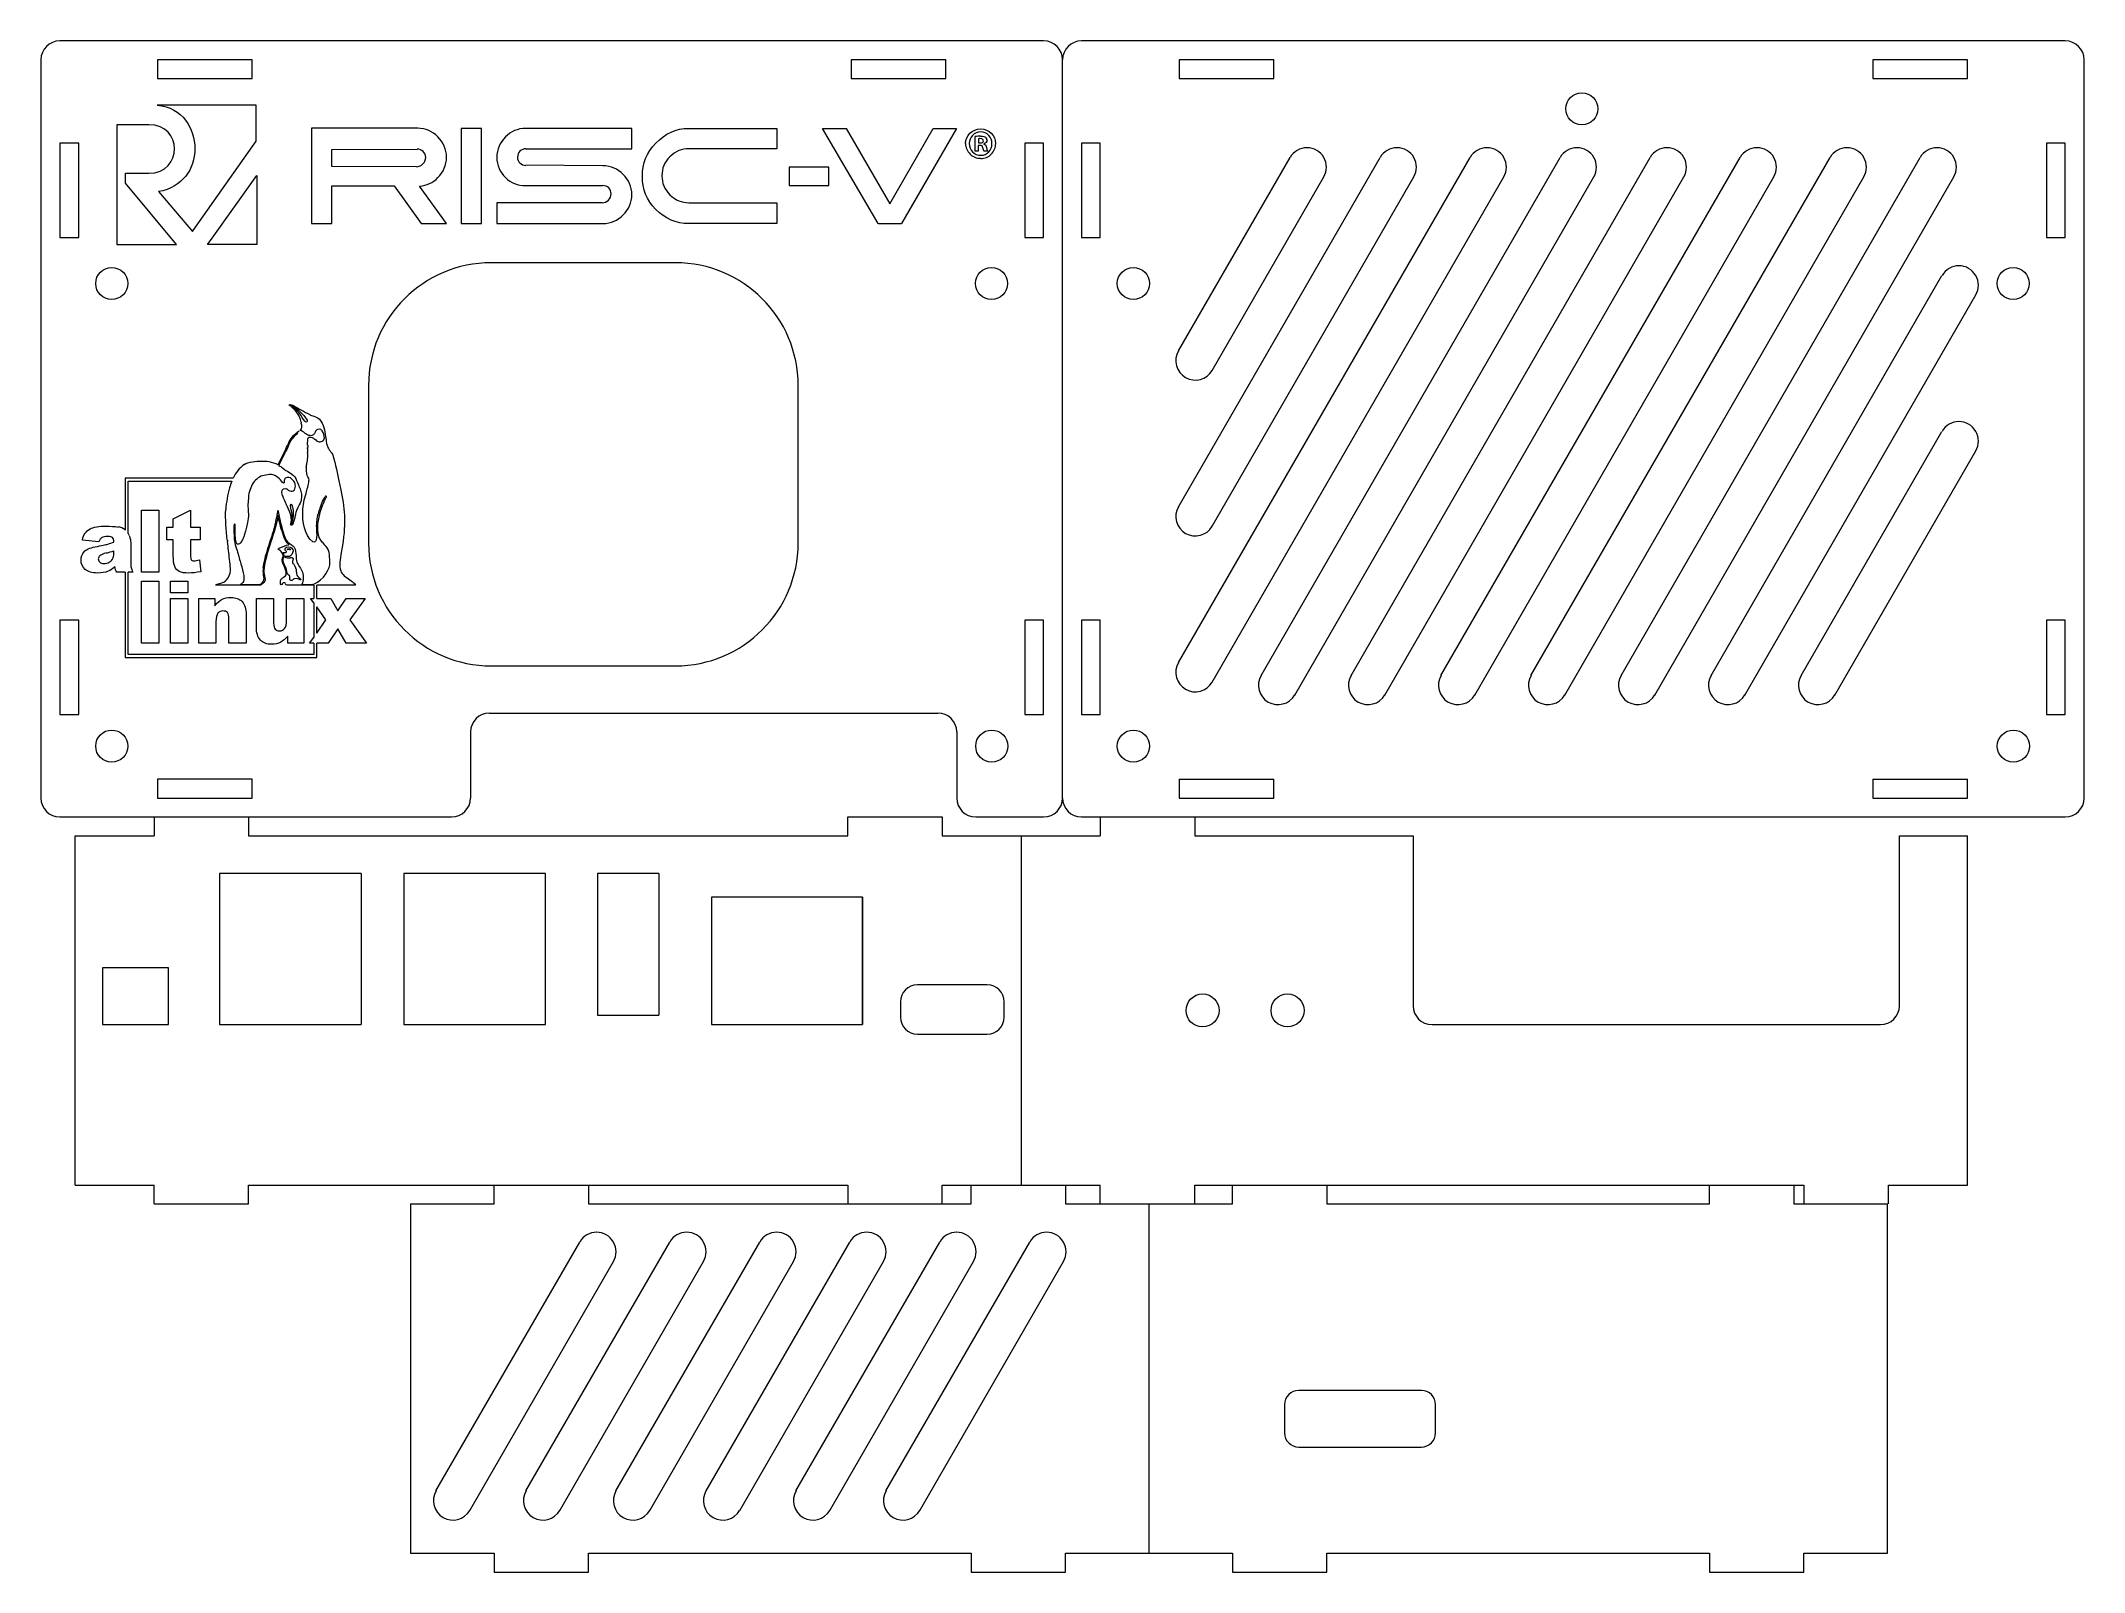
# Model space of a CAD drawing. Header units: millimetres. Extents: x 2 to 218, y 3 to 165.
import ezdxf

# ---------------------------------------------------------------- set-up
doc = ezdxf.new("R2010")
doc.units = ezdxf.units.MM
doc.layers.get('0').update_dxf_attribs({"lineweight": 25, "true_color": 0xffffff})

msp = doc.modelspace()

# ---------------------------------------------------------------- linework, layer by layer
at = {"lineweight": 5}
for p, q in [((107.84, 164.92), (3.64, 164.92)), ((216.04, 164.92), (111.84, 164.92)), ((1.64, 162.92), (1.64, 84.72)), ((14, 162.92), (14, 160.92)), ((24, 162.92), (14, 162.92)), ((24, 160.92), (24, 162.92)), ((87.47, 162.92), (87.47, 160.92)), ((97.47, 162.92), (87.47, 162.92)), ((97.47, 160.92), (97.47, 162.92)), ((109.84, 84.72), (109.84, 162.92)), ((122.2, 162.92), (122.2, 160.92)), ((132.2, 162.92), (122.2, 162.92)), ((132.2, 160.92), (132.2, 162.92)), ((195.67, 162.92), (195.67, 160.92)), ((205.67, 162.92), (195.67, 162.92)), ((205.67, 160.92), (205.67, 162.92)), ((218.04, 84.72), (218.04, 162.92)), ((14, 160.92), (24, 160.92)), ((87.47, 160.92), (97.47, 160.92)), ((122.2, 160.92), (132.2, 160.92)), ((195.67, 160.92), (205.67, 160.92)), ((5.64, 154.08), (3.64, 154.08)), ((3.64, 154.08), (3.64, 144.08)), ((5.64, 144.08), (5.64, 154.08)), ((107.84, 154.08), (105.84, 154.08)), ((105.84, 154.08), (105.84, 144.08)), ((107.84, 144.08), (107.84, 154.08)), ((113.84, 154.08), (111.84, 154.08)), ((111.84, 154.08), (111.84, 144.08)), ((113.84, 144.08), (113.84, 154.08)), ((216.04, 154.08), (214.04, 154.08)), ((214.04, 154.08), (214.04, 144.08)), ((216.04, 144.08), (216.04, 154.08)), ((122.11, 99.06), (153.01, 152.57)), ((122.11, 115.57), (143.48, 152.57)), ((122.11, 132.08), (133.94, 152.57)), ((130.86, 97.7), (162.54, 152.57)), ((140.39, 97.7), (172.07, 152.57)), ((149.92, 97.7), (181.6, 152.57)), ((159.45, 97.7), (191.14, 152.57)), ((168.99, 97.7), (200.67, 152.57)), ((125.69, 96.99), (156.58, 150.51)), ((125.69, 113.5), (147.05, 150.51)), ((125.69, 130.01), (137.52, 150.51)), ((134.43, 95.63), (166.11, 150.51)), ((143.97, 95.63), (175.65, 150.51)), ((153.5, 95.63), (185.18, 150.51)), ((163.03, 95.63), (194.71, 150.51)), ((172.56, 95.63), (204.24, 150.51)), ((3.64, 144.08), (5.64, 144.08)), ((105.84, 144.08), (107.84, 144.08)), ((111.84, 144.08), (113.84, 144.08)), ((214.04, 144.08), (216.04, 144.08)), ((68.84, 141.42), (49.34, 141.42)), ((178.52, 97.7), (202.98, 140.07)), ((182.09, 95.63), (206.56, 138.01)), ((36.34, 128.42), (36.34, 111.72)), ((81.84, 111.72), (81.84, 128.42)), ((188.05, 97.7), (202.98, 123.56)), ((191.63, 95.63), (206.56, 121.5)), ((5.64, 103.56), (3.64, 103.56)), ((3.64, 103.56), (3.64, 93.56)), ((5.64, 93.56), (5.64, 103.56)), ((105.84, 103.56), (105.84, 93.56)), ((107.84, 103.56), (105.84, 103.56)), ((105.84, 103.56), (105.84, 93.56)), ((107.84, 93.56), (107.84, 103.56)), ((113.84, 103.56), (111.84, 103.56)), ((111.84, 103.56), (111.84, 93.56)), ((113.84, 93.56), (113.84, 103.56)), ((216.04, 103.56), (214.04, 103.56)), ((214.04, 103.56), (214.04, 93.56)), ((216.04, 93.56), (216.04, 103.56)), ((49.34, 98.72), (68.84, 98.72)), ((3.64, 93.56), (5.64, 93.56)), ((49.14, 93.72), (96.64, 93.72)), ((105.84, 93.56), (107.84, 93.56)), ((111.84, 93.56), (113.84, 93.56)), ((214.04, 93.56), (216.04, 93.56)), ((47.14, 91.72), (47.14, 84.72)), ((98.64, 91.72), (98.64, 84.72)), ((24, 86.72), (14, 86.72)), ((14, 86.72), (14, 84.72)), ((24, 84.72), (24, 86.72)), ((122.2, 86.72), (122.2, 84.72)), ((122.2, 86.72), (132.2, 86.72)), ((132.2, 84.72), (132.2, 86.72)), ((195.67, 86.72), (195.67, 84.72)), ((195.67, 86.72), (205.67, 86.72)), ((205.67, 84.72), (205.67, 86.72)), ((14, 84.72), (24, 84.72)), ((122.2, 84.72), (132.2, 84.72)), ((195.67, 84.72), (205.67, 84.72)), ((3.64, 82.72), (45.14, 82.72)), ((13.64, 82.72), (13.64, 80.72)), ((23.64, 82.72), (23.64, 80.72)), ((87.1, 80.72), (87.1, 82.72)), ((87.1, 82.72), (97.1, 82.72)), ((97.1, 82.72), (97.1, 80.72)), ((100.64, 82.72), (107.84, 82.72)), ((111.84, 82.72), (216.04, 82.72)), ((113.84, 82.72), (113.84, 80.72)), ((123.84, 82.72), (123.84, 80.72)), ((5.27, 80.72), (13.64, 80.72)), ((5.27, 43.72), (5.27, 80.72)), ((23.64, 80.72), (87.1, 80.72)), ((97.1, 80.72), (105.47, 80.72)), ((105.47, 80.72), (105.47, 43.72)), ((105.47, 80.72), (113.84, 80.72)), ((123.84, 80.72), (146.97, 80.72)), ((146.97, 80.72), (146.97, 62.72)), ((198.47, 62.72), (198.47, 80.72)), ((198.47, 80.72), (205.67, 80.72)), ((205.67, 43.72), (205.67, 80.72)), ((35.57, 76.72), (20.57, 76.72)), ((20.57, 76.72), (20.57, 60.72)), ((35.57, 76.72), (35.57, 60.72)), ((55.07, 76.72), (40.07, 76.72)), ((40.07, 76.72), (40.07, 60.72)), ((55.07, 60.72), (55.07, 76.72)), ((55.07, 60.72), (55.07, 76.72)), ((67.07, 76.72), (60.57, 76.72)), ((60.57, 76.72), (60.57, 61.72)), ((67.07, 76.72), (67.07, 61.72)), ((88.67, 74.22), (72.67, 74.22)), ((72.67, 74.22), (72.67, 60.72)), ((88.67, 60.72), (88.67, 74.22)), ((88.67, 74.22), (88.67, 60.72)), ((15.17, 66.72), (8.17, 66.72)), ((8.17, 66.72), (8.17, 60.72)), ((15.17, 60.72), (15.17, 66.72)), ((101.87, 64.92), (94.47, 64.92)), ((92.67, 63.12), (92.67, 61.52)), ((103.67, 61.52), (103.67, 63.12)), ((8.17, 60.72), (15.17, 60.72)), ((20.57, 60.72), (35.57, 60.72)), ((40.07, 60.72), (55.07, 60.72)), ((60.57, 61.72), (67.07, 61.72)), ((72.67, 60.72), (88.67, 60.72)), ((148.97, 60.72), (196.47, 60.72)), ((94.47, 59.72), (101.87, 59.72)), ((5.27, 43.72), (13.64, 43.72)), ((13.64, 41.72), (13.64, 43.72)), ((23.64, 43.72), (87.1, 43.72)), ((23.64, 41.72), (23.64, 43.72)), ((49.64, 41.72), (49.64, 43.72)), ((59.64, 43.72), (59.64, 41.72)), ((87.1, 43.72), (87.1, 41.72)), ((97.1, 43.72), (105.47, 43.72)), ((97.1, 41.72), (97.1, 43.72)), ((100.16, 41.72), (100.16, 43.72)), ((105.47, 43.72), (113.84, 43.72)), ((110.16, 43.72), (110.16, 41.72)), ((113.84, 41.72), (113.84, 43.72)), ((123.84, 43.72), (187.3, 43.72)), ((123.84, 41.72), (123.84, 43.72)), ((127.84, 41.72), (127.84, 43.72)), ((127.84, 43.72), (137.84, 43.72)), ((137.84, 43.72), (137.84, 41.72)), ((178.36, 41.72), (178.36, 43.72)), ((187.3, 43.72), (187.3, 41.72)), ((187.3, 43.72), (188.36, 43.72)), ((188.36, 43.72), (188.36, 41.72)), ((197.3, 43.72), (205.67, 43.72)), ((197.3, 41.72), (197.3, 43.72)), ((13.64, 41.72), (23.64, 41.72)), ((40.8, 41.72), (49.64, 41.72)), ((40.8, 41.72), (40.8, 4.72)), ((59.64, 41.72), (100.16, 41.72)), ((110.16, 41.72), (119, 41.72)), ((113.84, 41.72), (123.84, 41.72)), ((119, 41.72), (127.84, 41.72)), ((119, 4.72), (119, 41.72)), ((137.84, 41.72), (178.36, 41.72)), ((187.3, 41.72), (188.36, 41.72)), ((188.36, 41.72), (197.2, 41.72)), ((197.2, 4.72), (197.2, 41.72)), ((43.48, 11.32), (58.71, 37.69)), ((53.01, 11.32), (68.24, 37.69)), ((62.54, 11.32), (77.77, 37.69)), ((72.08, 11.32), (87.3, 37.69)), ((81.61, 11.32), (96.84, 37.69)), ((91.14, 11.32), (106.37, 37.69)), ((47.06, 9.25), (62.28, 35.63)), ((56.59, 9.25), (71.81, 35.63)), ((66.12, 9.25), (81.35, 35.63)), ((75.65, 9.25), (90.88, 35.63)), ((85.18, 9.25), (100.41, 35.63)), ((94.72, 9.25), (109.94, 35.63)), ((147.85, 21.97), (134.85, 21.97)), ((133.35, 20.47), (133.35, 17.47)), ((149.35, 17.47), (149.35, 20.47)), ((134.85, 15.97), (147.85, 15.97)), ((40.8, 4.72), (49.64, 4.72)), ((49.64, 4.72), (49.64, 2.72)), ((59.64, 2.72), (59.64, 4.72)), ((59.64, 4.72), (100.16, 4.72)), ((100.16, 4.72), (100.16, 2.72)), ((110.16, 2.72), (110.16, 4.72)), ((110.16, 4.72), (119, 4.72)), ((119, 4.72), (127.84, 4.72)), ((127.84, 4.72), (127.84, 2.72)), ((137.84, 2.72), (137.84, 4.72)), ((137.84, 4.72), (178.36, 4.72)), ((178.36, 4.72), (178.36, 2.72)), ((188.36, 2.72), (188.36, 4.72)), ((188.36, 4.72), (197.2, 4.72)), ((49.64, 2.72), (59.64, 2.72)), ((100.16, 2.72), (110.16, 2.72)), ((127.84, 2.72), (137.84, 2.72)), ((178.36, 2.72), (188.36, 2.72))]:
    msp.add_line(p, q, dxfattribs=at)
at = {"color": 3, "lineweight": 5, "true_color": 0x00ff00}
for p, q in [((90.3, 145.57), (92.77, 145.57)), ((10.88, 118.6), (10.56, 118.6)), ((10.56, 118.6), (10.56, 118.29)), ((10.56, 118.29), (10.56, 113.11)), ((21.99, 118.6), (10.88, 118.6)), ((10.88, 118.29), (21.85, 118.29)), ((10.88, 112.75), (10.88, 118.29)), ((10.56, 108.65), (9.67, 108.65)), ((10.56, 108.65), (10.56, 99.92)), ((11.38, 108.65), (10.88, 108.65)), ((10.88, 99.92), (10.88, 108.65)), ((30.53, 107.26), (27.72, 107.26)), ((30.53, 107.26), (30.53, 105.87)), ((34.95, 107.26), (30.85, 107.26)), ((30.85, 105.87), (30.85, 107.26)), ((30.2, 105.87), (30.53, 105.87)), ((30.53, 105.4), (30.2, 105.87)), ((30.53, 105.4), (30.53, 101.73)), ((30.85, 105.87), (32.36, 105.87)), ((31.83, 103.6), (30.85, 104.97)), ((30.85, 102.19), (30.85, 104.97)), ((32.36, 105.87), (33.1, 104.54)), ((33.1, 104.54), (33.98, 105.87)), ((33.98, 105.87), (35.99, 105.87)), ((35.99, 105.87), (34.37, 103.6)), ((30.1, 101.11), (30.53, 101.73)), ((30.85, 102.19), (31.83, 103.6)), ((33.1, 102.64), (32.07, 101.11)), ((33.98, 101.11), (33.1, 102.64)), ((34.37, 103.6), (36.11, 101.11)), ((10.56, 99.92), (10.56, 99.61)), ((10.56, 99.61), (10.88, 99.61)), ((30.53, 99.92), (10.88, 99.92)), ((10.88, 99.61), (30.53, 99.61)), ((30.53, 101.11), (30.1, 101.11)), ((30.53, 101.11), (30.53, 99.92)), ((30.53, 99.61), (30.85, 99.61)), ((32.07, 101.11), (30.85, 101.11)), ((30.85, 99.92), (30.85, 101.11)), ((30.85, 99.61), (30.85, 99.92)), ((36.11, 101.11), (33.98, 101.11))]:
    msp.add_line(p, q, dxfattribs=at)
at = {"color": 3, "lineweight": 5, "true_color": 0x00ff00, "flags": 128}
for points in [[(14.1, 148.95), (17.68, 144.73), (18, 145.18), (24.43, 154.28), (24.43, 158.12), (13.97, 158.12)], [(13.06, 156.03), (9.68, 156.03), (9.68, 143.36), (15.99, 143.36), (10.59, 149.86), (10.59, 150.9)], [(41.54, 155.66), (30.29, 155.66), (30.29, 145.58), (32.44, 145.58), (32.44, 149.55), (39.07, 149.55), (41.93, 145.58), (44.6, 145.58), (44.6, 145.57)], [(48.31, 155.65), (46.16, 155.65), (46.16, 145.57), (48.31, 145.57), (48.31, 155.65)], [(53, 153.48), (64.23, 153.49), (64.23, 155.65), (52.98, 155.65)], [(70.27, 155.65), (79.57, 155.65), (79.57, 153.5), (70.27, 153.5)], [(90.3, 145.57), (84.41, 155.65), (86.93, 155.65), (91.54, 147.65), (96.14, 155.65), (98.62, 155.65), (92.77, 145.57)], [(100.92, 153.23), (100.57, 153.23), (100.57, 154.78)], [(101.09, 153.85), (100.92, 153.85), (100.92, 153.23)], [(100.93, 154.55), (100.93, 154.11)], [(100.93, 154.11), (101.1, 154.11)], [(101.52, 154.02), (101.52, 153.99)], [(41.41, 151.59), (32.44, 151.61), (32.44, 153.43), (41.5, 153.45)], [(61.17, 151.69), (52.99, 151.74)], [(85.1, 151.55), (80.88, 151.55), (80.88, 149.6), (85.1, 149.6), (85.1, 151.55)], [(101.92, 153.23), (101.53, 153.23)], [(10.59, 150.9), (13.06, 150.9)], [(19.76, 144.01), (24.51, 150.65), (24.51, 143.36), (19.29, 143.36), (19.76, 144.01)], [(44.6, 145.57), (41.74, 149.54)], [(52.98, 149.6), (61.15, 149.6)], [(61.09, 147.78), (49.92, 147.78), (49.92, 145.57), (61.17, 145.57)], [(70.27, 147.78), (79.57, 147.78), (79.57, 145.56), (70.28, 145.56)], [(30.11, 125.34), (30.11, 125.34)], [(27.74, 122.05), (27.74, 122.05)], [(27.33, 120.97), (27.33, 120.97)], [(27.89, 119.24), (27.89, 119.24)], [(33.24, 118.13), (33.24, 118.13)], [(12.3, 115.22), (14.13, 115.22), (14.13, 108.65), (12.3, 108.65), (12.3, 115.22)], [(15.66, 110.4), (15.66, 112.07), (14.99, 112.07), (14.99, 113.41), (15.66, 113.41), (15.66, 114.29), (17.49, 115.22)], [(17.49, 115.22), (17.49, 113.41), (18.49, 113.41), (18.49, 112.07), (17.49, 112.07), (17.49, 110.39)], [(28.59, 114.72), (28.59, 114.72)], [(28.92, 115.62), (28.92, 115.62)], [(23.3, 112.98), (23.3, 112.98)], [(26.61, 114.52), (26.61, 114.52), (26.61, 114.52)], [(27.25, 112.76), (27.25, 112.76)], [(7.78, 111.87), (6.03, 112.05)], [(9.37, 110.62), (9.37, 110.91)], [(11.15, 111.77), (11.15, 109.67)], [(27.66, 110.78), (27.66, 110.84)], [(28.66, 110.39), (28.66, 110.39)], [(18.43, 109.95), (18.57, 108.69)], [(28.68, 108.73), (28.68, 108.73)], [(12.3, 107.68), (14.13, 107.68), (14.13, 101.11), (12.3, 101.11), (12.3, 107.68)], [(15.37, 107.68), (17.19, 107.68), (17.19, 106.44), (15.37, 106.44), (15.37, 107.68)], [(24.77, 107.26), (22.24, 107.26), (20.17, 107.26)], [(22.73, 107.34), (24.74, 107.34)], [(25.14, 107.45), (25.14, 107.45), (25.14, 107.45)], [(29.28, 107.34), (30.28, 107.34)], [(15.37, 105.87), (17.19, 105.87), (17.19, 101.11), (15.37, 101.11), (15.37, 105.87)], [(18.35, 105.87), (20.05, 105.87), (20.05, 105.09)], [(20.18, 103.39), (20.18, 101.11), (18.35, 101.11), (18.35, 105.87)], [(23.38, 104.13), (23.38, 101.11), (21.55, 101.11), (21.55, 103.72)], [(24.46, 102.84), (24.46, 105.87), (26.29, 105.87), (26.29, 103.25)], [(27.66, 103.58), (27.66, 105.87), (29.49, 105.87), (29.49, 101.11)], [(29.49, 101.11), (27.78, 101.11), (27.78, 101.88)]]:
    msp.add_lwpolyline(points, dxfattribs=at)
at = {"lineweight": 5}
for centre, radius in [((164.84, 157.72), 1.7), ((9.14, 139.22), 1.7), ((102.32, 139.22), 1.7), ((117.34, 139.22), 1.7), ((210.52, 139.22), 1.7), ((9.14, 90.22), 1.7), ((102.34, 90.22), 1.7), ((117.34, 90.22), 1.7), ((210.54, 90.22), 1.7), ((124.67, 62.22), 1.75), ((133.67, 62.22), 1.75)]:
    msp.add_circle(centre, radius, dxfattribs=at)
for centre, radius, start, end in [((3.64, 162.92), 2, 90, 180), ((107.84, 162.92), 2, 0, 90), ((111.84, 162.92), 2, 90, 180), ((216.04, 162.92), 2, 0, 90), ((135.73, 151.54), 2.06, 330, 150), ((145.26, 151.54), 2.06, 330, 150), ((154.79, 151.54), 2.06, 330, 150), ((164.33, 151.54), 2.06, 330, 150), ((173.86, 151.54), 2.06, 330, 150), ((183.39, 151.54), 2.06, 330, 150), ((192.92, 151.54), 2.06, 330, 150), ((202.45, 151.54), 2.06, 330, 150), ((49.34, 128.42), 13, 90, 180), ((68.84, 128.42), 13, 0, 90), ((204.77, 139.04), 2.06, 330, 150), ((123.9, 131.05), 2.06, 150, 330), ((204.77, 122.53), 2.06, 330, 150), ((123.9, 114.54), 2.06, 150, 330), ((49.34, 111.72), 13, 180, 270), ((68.84, 111.72), 13, 270, 0), ((123.9, 98.03), 2.06, 150, 330), ((132.65, 96.67), 2.06, 150, 330), ((142.18, 96.67), 2.06, 150, 330), ((151.71, 96.67), 2.06, 150, 330), ((161.24, 96.67), 2.06, 150, 330), ((170.77, 96.67), 2.06, 150, 330), ((180.31, 96.67), 2.06, 150, 330), ((189.84, 96.67), 2.06, 150, 330), ((49.14, 91.72), 2, 90, 180), ((96.64, 91.72), 2, 0, 90), ((3.64, 84.72), 2, 180, 270), ((45.14, 84.72), 2, 270, 0), ((100.64, 84.72), 2, 180, 270), ((107.84, 84.72), 2, 270, 0), ((111.84, 84.72), 2, 180, 270), ((216.04, 84.72), 2, 270, 0), ((94.47, 63.12), 1.8, 90, 180), ((101.87, 63.12), 1.8, 0, 90), ((94.47, 61.52), 1.8, 180, 270), ((101.87, 61.52), 1.8, 270, 0), ((148.97, 62.72), 2, 180, 270), ((196.47, 62.72), 2, 270, 0), ((60.49, 36.66), 2.06, 330, 150), ((70.03, 36.66), 2.06, 330, 150), ((79.56, 36.66), 2.06, 330, 150), ((89.09, 36.66), 2.06, 330, 150), ((98.62, 36.66), 2.06, 330, 150), ((108.15, 36.66), 2.06, 330, 150), ((134.85, 20.47), 1.5, 90, 180), ((147.85, 20.47), 1.5, 0, 90), ((134.85, 17.47), 1.5, 180, 270), ((147.85, 17.47), 1.5, 270, 0), ((45.27, 10.29), 2.06, 150, 330), ((54.8, 10.29), 2.06, 150, 330), ((64.33, 10.29), 2.06, 150, 330), ((73.86, 10.29), 2.06, 150, 330), ((83.4, 10.29), 2.06, 150, 330), ((92.93, 10.29), 2.06, 150, 330)]:
    msp.add_arc(centre, radius, start, end, dxfattribs=at)
at = {"color": 3, "lineweight": 5, "true_color": 0x00ff00}
for centre, radius, start, end in [((41.57, 152.73), 2.93, 43.5566, 90.5303), ((101.14, 154.05), 1.57, 180.1042, 270.9159), ((101.11, 151.71), 3.12, 89.0783, 99.9972), ((101.11, 153.72), 0.854, 88.7844, 102.0963), ((101.2, 154.03), 1.56, 268.914, 0.4039), ((101.42, 154.38), 0.427, 358.2966, 49.6284), ((41.4, 152.59), 0.996, 270.5801, 358.8722), ((41.5, 152.56), 0.895, 0.8396, 89.7673), ((52.99, 152.61), 0.873, 89.4114, 179.9759), ((52.99, 152.61), 0.877, 180.2863, 269.7143), ((61.16, 148.73), 0.867, 359.0184, 90.3688), ((61.1, 148.7), 0.929, 269.4332, 0.5668), ((28.46, 122.21), 1.2, 71.4339, 78.7443), ((24.05, 130.5), 8.49, 303.7345, 305.0792), ((39.54, 108.31), 18.57, 124.6062, 124.8575), ((41.64, 127.21), 12.72, 192.2336, 192.6953), ((33.97, 129.26), 7.33, 233.3526, 234.3405), ((37.86, 117.49), 11.1, 154.409, 155.7464), ((45.32, 121.83), 15.44, 180.2727, 181.8662), ((24.22, 120.67), 5.76, 10.3873, 10.8325), ((34.94, 122.68), 5.08, 186.525, 186.9165), ((33.24, 121.87), 3.35, 176.6394, 177.7901), ((62.21, 122.33), 32.32, 180.5852, 180.869), ((18.74, 121.65), 11.15, 0.3099, 0.9798), ((37.1, 138), 16.55, 246.506, 246.67), ((25.87, 116.66), 4.34, 128.4592, 153.3948), ((25.64, 119.42), 4.13, 0.9583, 5.0541), ((31.95, 114.53), 10.76, 163.5611, 175.9461), ((25.87, 116.66), 4.34, 157.9788, 167.7754), ((25.82, 117.34), 1.64, 86.7686, 90.0353), ((25.75, 118.32), 0.678, 76.0815, 76.9747), ((27.19, 116.89), 0.00112, 187.4073, 217.8324), ((27.19, 116.89), 0.0024, 203.395, 223.1137), ((205.22, 152.62), 175.41, 191.3403, 191.5329), ((54.19, 110.46), 27.87, 170.1813, 171.6256), ((49.38, 119.72), 21.73, 190.8674, 191.4668), ((9.66, 112.01), 1.43, 50.8783, 83.921), ((9.66, 112.01), 1.43, 19.0244, 31.509), ((44.29, 106.58), 21.94, 163.0515, 163.9397), ((-1.61, 118.68), 28.53, 350.231, 351.6195), ((31.25, 113.41), 2.91, 162.0296, 166.6347), ((6.52, 118.97), 8.55, 283.9551, 289.4754), ((7.06, 117.64), 6.25, 285.4436, 291.6985), ((354.42, 151.98), 335.42, 186.8381, 186.8662), ((115.25, -82.59), 212.96, 114.5142, 114.5387), ((30, 113.46), 3.93, 220.262, 221.917), ((8.32, 110.71), 1.15, 269.6683, 299.339), ((27.62, 108.78), 2.46, 172.5943, 187.4057), ((26.98, 108.77), 1.83, 189.5621, 194.3801), ((28.25, 109.29), 0.271, 47.4551, 65.5434), ((33.94, 109.3), 5.29, 186.2276, 188.491), ((28.09, 104.37), 4.26, 131.4724, 133.7285), ((25.48, 107.63), 1.52, 357.4514, 359.5994)]:
    msp.add_arc(centre, radius, start, end, dxfattribs=at)
for points in [[(13.97, 158.12), (16.64, 157.85), (17.94, 155.65), (17.94, 153.5)], [(15.79, 153.5), (15.79, 154.8), (14.88, 156.03), (13.06, 156.03)], [(44.6, 152.6), (44.6, 153.44), (44.27, 154.16), (43.69, 154.75)], [(50.83, 154.74), (50.25, 154.16), (49.92, 153.43), (49.92, 152.59)], [(52.98, 155.65), (52.14, 155.65), (51.42, 155.32), (50.83, 154.74)], [(65.34, 150.57), (65.34, 151.93), (65.79, 153.11), (66.76, 154.08)], [(66.76, 154.08), (67.74, 155.12), (68.91, 155.65), (70.27, 155.65)], [(99.57, 154.04), (99.57, 154.9), (100.27, 155.59), (101.17, 155.59)], [(101.17, 155.28), (100.47, 155.27), (99.96, 154.72), (99.96, 154.04)], [(99.96, 154.04), (99.96, 153.36), (100.47, 152.8), (101.18, 152.8)], [(101.41, 153.6), (101.38, 153.77), (101.29, 153.85), (101.09, 153.85)], [(101.1, 154.11), (101.3, 154.11), (101.46, 154.17), (101.46, 154.33)], [(101.46, 154.33), (101.46, 154.48), (101.35, 154.57), (101.13, 154.57)], [(101.16, 154.82), (101.45, 154.82), (101.58, 154.78), (101.69, 154.71)], [(101.17, 155.59), (102.06, 155.58), (102.75, 154.9), (102.75, 154.04)], [(102.36, 154.03), (102.36, 154.72), (101.86, 155.28), (101.17, 155.28)], [(101.18, 152.8), (101.85, 152.8), (102.36, 153.35), (102.36, 154.03)], [(101.84, 154.37), (101.84, 154.2), (101.71, 154.07), (101.52, 154.02)], [(101.52, 153.99), (101.67, 153.93), (101.76, 153.82), (101.8, 153.61)], [(13.06, 150.9), (14.88, 150.9), (15.79, 152.19), (15.79, 153.5)], [(17.94, 153.5), (17.94, 151.35), (16.64, 149.41), (14.1, 148.95)], [(43.69, 150.45), (44.27, 151.04), (44.6, 151.75), (44.6, 152.6)], [(49.92, 152.59), (49.92, 151.74), (50.25, 151.03), (50.83, 150.44)], [(63.32, 150.78), (62.74, 151.36), (62.02, 151.69), (61.17, 151.69)], [(68.26, 152.65), (67.67, 152.07), (67.41, 151.42), (67.41, 150.64)], [(70.27, 153.5), (69.5, 153.5), (68.85, 153.25), (68.26, 152.65)], [(101.53, 153.23), (101.49, 153.28), (101.46, 153.42), (101.41, 153.6)], [(101.8, 153.61), (101.85, 153.38), (101.88, 153.28), (101.92, 153.23)], [(41.74, 149.54), (42.52, 149.6), (43.16, 149.87), (43.69, 150.45)], [(50.83, 150.44), (51.41, 149.86), (52.13, 149.6), (52.98, 149.6)], [(64.23, 148.63), (64.23, 149.47), (63.9, 150.19), (63.32, 150.78)], [(66.76, 147.06), (65.79, 148.04), (65.34, 149.21), (65.34, 150.57)], [(67.41, 150.64), (67.41, 149.86), (67.67, 149.21), (68.26, 148.62)], [(63.32, 146.48), (63.9, 147.06), (64.23, 147.78), (64.23, 148.63)], [(68.26, 148.62), (68.85, 148.04), (69.5, 147.78), (70.27, 147.78)], [(61.17, 145.57), (62.02, 145.57), (62.73, 145.9), (63.32, 146.48)], [(70.28, 145.56), (68.92, 145.56), (67.74, 146.09), (66.76, 147.06)], [(27.91, 126.36), (28.05, 126.44), (28.29, 126.36), (28.38, 126.3)], [(29.2, 124.52), (29.01, 125.34), (28.57, 125.89), (27.91, 126.36)], [(29.59, 124.63), (29.28, 125.09), (28.71, 125.97), (28.24, 126.22)], [(28.24, 126.22), (28.82, 125.97), (29.37, 125.42), (29.84, 124.76)], [(28.38, 126.3), (28.95, 125.95), (29.53, 125.64), (30.11, 125.34)], [(27.85, 122.29), (28.06, 122.79), (28.43, 123.16), (28.69, 123.38)], [(28.76, 123.44), (28.87, 123.52), (28.95, 123.58), (28.99, 123.6)], [(29.09, 123.66), (29.35, 123.86), (29.29, 124.11), (29.22, 124.42)], [(29.6, 123.38), (29.44, 123.5), (29.27, 123.62), (29.09, 123.66)], [(29.84, 124.76), (29.92, 124.6), (29.73, 124.43), (29.59, 124.63)], [(30.11, 125.34), (30.23, 125.26), (30.38, 125.21), (30.54, 125.16)], [(30.68, 123.47), (30.63, 123.37), (30.58, 123.27), (30.5, 123.19)], [(30.54, 125.16), (30.76, 125.08), (30.98, 125.01), (31.13, 124.85)], [(30.94, 123.77), (30.81, 123.73), (30.75, 123.6), (30.68, 123.47)], [(31.65, 122.75), (31.73, 123), (31.49, 123.99), (30.94, 123.77)], [(31.13, 124.85), (31.62, 124.28), (31.7, 123.65), (31.79, 123)], [(26.75, 120.03), (27.18, 120.82), (27.56, 121.64), (27.74, 122.05)], [(27.91, 122.18), (27.74, 121.76), (27.54, 121.37), (27.33, 120.97)], [(28.84, 123.34), (28.45, 123.04), (28.12, 122.72), (27.91, 122.18)], [(30.14, 123.11), (30, 123.11), (29.84, 123.19), (29.7, 123.3)], [(29.89, 122.1), (29.88, 122.41), (29.89, 122.79), (29.95, 122.86)], [(29.89, 120.61), (29.9, 120.84), (29.9, 121.08), (29.89, 121.32)], [(29.95, 122.86), (30.07, 123.02), (30.32, 122.91), (30.51, 122.83)], [(30.5, 123.19), (30.39, 123.11), (30.28, 123.08), (30.14, 123.11)], [(30.55, 122.81), (30.63, 122.78), (30.68, 122.72), (30.74, 122.65)], [(30.74, 122.65), (30.79, 122.6), (30.85, 122.54), (30.91, 122.51)], [(30.91, 122.51), (31.05, 122.45), (31.18, 122.42), (31.32, 122.48)], [(31.32, 122.48), (31.46, 122.51), (31.6, 122.62), (31.65, 122.75)], [(31.79, 123), (31.82, 122.76), (31.85, 122.53), (31.9, 122.29)], [(31.9, 122.29), (31.93, 122.12), (32.01, 121.87), (32.09, 121.73)], [(32.09, 121.73), (32.13, 121.66), (32.2, 121.58), (32.27, 121.49)], [(32.27, 121.49), (32.39, 121.33), (32.53, 121.16), (32.56, 121.02)], [(23.17, 120.06), (23.59, 120.36), (24.47, 120.41), (24.96, 120.41)], [(24.96, 120.41), (25.43, 120.41), (26.09, 120.39), (26.75, 120.03)], [(27.11, 118.29), (26.92, 118.6), (26.28, 119.04), (25.9, 118.98)], [(27.33, 120.97), (27.16, 120.64), (26.99, 120.3), (26.83, 119.95)], [(26.83, 119.95), (26.97, 119.86), (27.11, 119.78), (27.22, 119.7)], [(27.22, 119.7), (27.49, 119.48), (27.71, 119.35), (27.89, 119.24)], [(27.89, 119.24), (28.13, 119.09), (28.32, 118.97), (28.54, 118.73)], [(29.75, 119.78), (29.75, 119.88), (29.79, 120.04), (29.82, 120.19)], [(29.81, 119.04), (29.77, 119.24), (29.77, 119.36), (29.77, 119.49)], [(29.92, 118.73), (29.87, 118.83), (29.82, 118.93), (29.81, 119.04)], [(29.82, 120.19), (29.86, 120.35), (29.89, 120.51), (29.89, 120.61)], [(32.56, 121.02), (32.86, 120.03), (33.04, 119.11), (33.24, 118.13)], [(23.72, 117.19), (23.62, 116.88), (23.61, 116.63), (23.61, 116.41)], [(24.5, 118.51), (24.08, 118.16), (23.92, 117.77), (23.72, 117.19)], [(25.82, 118.98), (25.35, 118.93), (24.83, 118.85), (24.5, 118.51)], [(27.19, 116.89), (27.08, 117.22), (27.17, 117.52), (27.58, 117.5)], [(27.39, 118.29), (27.44, 117.94), (27.25, 118.05), (27.11, 118.29)], [(27.66, 115.79), (27.52, 116.04), (27.28, 116.64), (27.19, 116.89)], [(27.52, 118.6), (27.47, 118.54), (27.39, 118.38), (27.39, 118.29)], [(28.21, 118.51), (28.02, 118.68), (27.77, 118.76), (27.52, 118.6)], [(27.58, 117.5), (27.68, 117.48), (27.73, 117.44), (27.79, 117.39)], [(27.79, 117.39), (27.85, 117.33), (27.94, 117.27), (28.13, 117.22)], [(28.13, 117.22), (28.24, 117.19), (28.49, 117.28), (28.54, 117.47)], [(28.54, 117.47), (28.68, 117.88), (28.54, 118.24), (28.21, 118.51)], [(28.54, 118.73), (28.64, 118.58), (28.79, 118.2), (28.91, 117.89)], [(28.91, 117.89), (28.99, 117.69), (29.06, 117.52), (29.09, 117.47)], [(29.09, 117.47), (29.23, 117.08), (29.28, 116.7), (29.2, 116.31)], [(29.37, 115.1), (29.38, 115.75), (29.55, 116.37), (29.72, 116.99)], [(29.72, 116.99), (29.84, 117.43), (29.96, 117.87), (30.03, 118.32)], [(30.03, 118.32), (30.06, 118.46), (29.99, 118.6), (29.92, 118.73)], [(33.36, 117.55), (33.83, 115.43), (33.96, 114.03), (33.58, 111.47)], [(21.38, 112.05), (21.27, 113.09), (21.16, 114.25), (21.22, 115.29)], [(23.59, 116.06), (23.55, 115.69), (23.57, 115.45), (23.59, 115.2)], [(23.61, 116.41), (23.61, 116.29), (23.61, 116.17), (23.59, 116.06)], [(23.59, 115.2), (23.61, 114.95), (23.63, 114.7), (23.59, 114.33)], [(26.72, 115.21), (26.89, 114.33), (27.11, 113.42), (27.41, 112.54)], [(28.1, 114.69), (27.96, 115.1), (27.77, 115.54), (27.66, 115.79)], [(28.29, 115.68), (28.24, 115.87), (27.99, 115.82), (28.05, 115.62)], [(28.09, 115.4), (28.2, 114.86), (28.33, 114.21), (28.18, 113.75)], [(28.18, 113.75), (28.43, 114.33), (28.46, 114.91), (28.29, 115.68)], [(28.59, 114.72), (28.56, 114.57), (28.53, 114.42), (28.49, 114.3)], [(28.71, 115.16), (28.66, 115.04), (28.63, 114.88), (28.59, 114.72)], [(28.92, 115.62), (28.84, 115.47), (28.76, 115.31), (28.71, 115.16)], [(29.2, 116.31), (29.15, 116.07), (29.04, 115.84), (28.92, 115.62)], [(30.44, 111.85), (29.53, 112.57), (29.34, 114.03), (29.37, 115.1)], [(31.29, 112.02), (30.77, 112.76), (30.96, 113.97), (31.18, 114.8)], [(31.13, 115.29), (30.99, 114.88), (30.88, 114.41), (30.83, 114)], [(31.73, 116.64), (31.51, 116.4), (31.24, 115.62), (31.13, 115.29)], [(31.18, 114.8), (31.38, 115.57), (31.84, 116.59), (31.87, 116.59)], [(31.87, 116.59), (31.93, 116.67), (31.79, 116.75), (31.73, 116.64)], [(6.03, 112.05), (6.1, 112.35), (6.2, 112.59), (6.32, 112.77)], [(6.32, 112.77), (6.44, 112.94), (6.62, 113.09), (6.86, 113.22)], [(6.86, 113.22), (7.02, 113.32), (7.25, 113.39), (7.55, 113.44)], [(7.55, 113.44), (7.84, 113.49), (8.16, 113.52), (8.5, 113.52)], [(8.5, 113.52), (9.04, 113.52), (9.48, 113.49), (9.82, 113.42)], [(22.1, 113.7), (22.05, 113.42), (22.1, 112.32), (22.13, 111.96)], [(22.21, 113.7), (22.16, 113.81), (22.1, 113.78), (22.1, 113.7)], [(22.22, 113.09), (22.23, 113.33), (22.23, 113.54), (22.21, 113.7)], [(22.38, 111.66), (22.21, 112.01), (22.22, 112.6), (22.22, 113.09)], [(23.2, 112.65), (23.09, 112.32), (22.98, 111.99), (22.76, 111.72)], [(23.59, 114.33), (23.52, 113.72), (23.42, 113.38), (23.3, 112.98)], [(26.61, 113.97), (26.46, 113.26), (26.23, 112.56), (26, 111.86)], [(26.06, 112.32), (26.23, 112.82), (26.37, 113.31), (26.5, 113.84)], [(26.72, 114.69), (26.7, 114.41), (26.67, 114.17), (26.61, 113.97)], [(27.25, 112.76), (27.05, 113.4), (26.86, 114.03), (26.72, 114.69)], [(27.94, 111.58), (27.63, 111.74), (27.44, 112.1), (27.25, 112.76)], [(27.41, 112.54), (27.44, 112.43), (27.5, 112.32), (27.55, 112.21)], [(28.27, 113.67), (28.16, 113.56), (28.02, 113.64), (28.1, 113.78)], [(28.1, 113.78), (28.18, 113.95), (28.21, 114.39), (28.1, 114.69)], [(28.42, 114.08), (28.39, 113.94), (28.36, 113.82), (28.27, 113.67)], [(30.83, 114), (30.79, 113.71), (30.81, 113.41), (30.83, 113.11)], [(30.83, 113.11), (30.85, 112.75), (30.87, 112.39), (30.8, 112.05)], [(5.89, 109.91), (5.89, 110.27), (6, 110.57), (6.21, 110.81)], [(6.21, 110.81), (6.42, 111.04), (6.81, 111.21), (7.39, 111.33)], [(7.39, 111.33), (8.07, 111.46), (8.52, 111.56), (8.72, 111.61)], [(7.87, 110.38), (7.77, 110.29), (7.72, 110.17), (7.72, 110.05)], [(8.06, 112.29), (7.95, 112.21), (7.85, 112.07), (7.78, 111.87)], [(8.58, 110.68), (8.21, 110.58), (7.97, 110.48), (7.87, 110.38)], [(8.74, 112.43), (8.44, 112.43), (8.21, 112.38), (8.06, 112.29)], [(9.23, 112.3), (9.13, 112.38), (8.97, 112.43), (8.74, 112.43)], [(9.37, 111.83), (9.37, 112.05), (9.32, 112.21), (9.23, 112.3)], [(9.26, 110.07), (9.33, 110.21), (9.37, 110.39), (9.37, 110.62)], [(11.01, 112.47), (11.1, 112.22), (11.15, 111.99), (11.15, 111.77)], [(15.82, 109.25), (15.71, 109.49), (15.66, 109.87), (15.66, 110.4)], [(17.49, 110.39), (17.49, 110.19), (17.51, 110.05), (17.55, 109.99)], [(21.61, 110.01), (21.55, 110.64), (21.48, 111.25), (21.4, 111.88)], [(22.13, 111.96), (22.17, 111.68), (22.27, 111.4), (22.36, 111.13)], [(22.36, 111.13), (22.44, 110.9), (22.52, 110.66), (22.57, 110.42)], [(22.76, 111.72), (22.68, 111.61), (22.43, 111.52), (22.38, 111.66)], [(22.57, 110.42), (22.6, 110.27), (22.67, 110.05), (22.74, 109.81)], [(25.18, 109.1), (25.35, 110.2), (25.71, 111.28), (26.06, 112.32)], [(26, 111.86), (25.7, 110.95), (25.41, 110.04), (25.27, 109.07)], [(26.81, 111.03), (26.75, 111.03), (26.75, 111.11), (26.81, 111.14)], [(27, 110.92), (26.95, 110.97), (26.89, 111), (26.81, 111.03)], [(26.89, 111.18), (27.19, 111.31), (27.6, 111.5), (27.85, 111.55)], [(27.3, 110.39), (27.3, 110.58), (27.19, 110.7), (27.07, 110.83)], [(27.24, 110.12), (27.27, 110.19), (27.3, 110.28), (27.3, 110.39)], [(27.3, 110.7), (27.28, 110.74), (27.33, 110.73), (27.4, 110.73)], [(27.3, 110.06), (27.39, 110.26), (27.44, 110.5), (27.3, 110.7)], [(27.4, 110.73), (27.48, 110.73), (27.6, 110.72), (27.66, 110.78)], [(27.55, 110.92), (27.44, 111.03), (27.5, 111.25), (27.66, 111.28)], [(27.55, 112.21), (27.69, 111.88), (27.8, 111.77), (28.13, 111.58)], [(27.66, 110.84), (27.63, 110.86), (27.55, 110.92), (27.55, 110.92)], [(27.66, 111.28), (27.94, 111.36), (28.24, 111.28), (28.32, 111.03)], [(28.07, 110.37), (27.96, 110.26), (27.8, 110.28), (27.67, 110.3)], [(27.72, 111.06), (27.72, 111.11), (27.8, 111.14), (27.91, 111.14)], [(27.88, 111.03), (27.8, 111.03), (27.72, 111), (27.72, 111.06)], [(27.85, 111.55), (27.88, 111.58), (27.91, 111.58), (27.94, 111.58)], [(28.07, 111), (28.02, 110.95), (27.99, 111.03), (27.88, 111.03)], [(27.91, 111.14), (27.99, 111.14), (28.1, 111.03), (28.07, 111)], [(28.32, 111.03), (28.4, 110.81), (28.27, 110.53), (28.07, 110.37)], [(28.13, 111.58), (28.27, 111.5), (28.4, 111.39), (28.46, 111.28)], [(28.46, 111.28), (28.62, 111.01), (28.64, 110.7), (28.66, 110.39)], [(28.66, 110.39), (28.68, 110.16), (28.69, 109.93), (28.76, 109.71)], [(30.8, 112.05), (30.77, 111.91), (30.55, 111.77), (30.44, 111.85)], [(31.61, 111.64), (31.48, 111.77), (31.37, 111.9), (31.29, 112.02)], [(32.06, 111.06), (31.93, 111.28), (31.76, 111.47), (31.61, 111.64)], [(32.23, 109.43), (32.28, 109.71), (32.2, 110.81), (32.06, 111.06)], [(33.45, 110.72), (33.32, 110.05), (33.19, 109.35), (33.39, 108.77)], [(33.58, 111.47), (33.55, 111.23), (33.5, 110.98), (33.45, 110.72)], [(6.33, 108.94), (6.04, 109.2), (5.89, 109.53), (5.89, 109.91)], [(7.63, 108.55), (7.06, 108.55), (6.63, 108.68), (6.33, 108.94)], [(8.76, 108.74), (8.43, 108.61), (8.06, 108.55), (7.63, 108.55)], [(7.72, 110.05), (7.72, 109.91), (7.77, 109.79), (7.87, 109.7)], [(7.87, 109.7), (7.97, 109.61), (8.12, 109.56), (8.31, 109.56)], [(9.47, 109.24), (9.23, 109.01), (8.99, 108.84), (8.76, 108.74)], [(8.88, 109.71), (9.06, 109.81), (9.18, 109.93), (9.26, 110.07)], [(9.53, 108.93), (9.51, 109), (9.49, 109.1), (9.47, 109.24)], [(9.67, 108.65), (9.6, 108.78), (9.55, 108.87), (9.53, 108.93)], [(11.15, 109.67), (11.15, 109.44), (11.16, 109.27), (11.19, 109.14)], [(11.19, 109.14), (11.22, 109.01), (11.28, 108.85), (11.38, 108.65)], [(16.3, 108.72), (16.08, 108.84), (15.92, 109.01), (15.82, 109.25)], [(17.3, 108.55), (16.85, 108.55), (16.51, 108.6), (16.3, 108.72)], [(18.57, 108.69), (18.11, 108.6), (17.69, 108.55), (17.3, 108.55)], [(17.55, 109.99), (17.61, 109.89), (17.71, 109.84), (17.86, 109.84)], [(17.86, 109.84), (18, 109.84), (18.19, 109.88), (18.43, 109.95)], [(20.31, 107.37), (21.05, 107.5), (21.44, 107.78), (21.69, 108.55)], [(21.69, 108.55), (21.72, 108.69), (21.74, 109.27), (21.61, 110.01)], [(22.74, 109.81), (22.97, 109.06), (23.28, 108.03), (23.09, 107.64)], [(25.18, 107.64), (25.33, 107.82), (25.27, 108.11), (25.21, 108.32)], [(25.27, 109.07), (25.22, 108.76), (25.27, 108.48), (25.32, 108.24)], [(25.32, 108.24), (25.38, 107.96), (25.43, 107.72), (25.27, 107.56)], [(27.19, 109.84), (27.18, 109.96), (27.21, 110.04), (27.24, 110.12)], [(27.4, 109.28), (27.31, 109.47), (27.23, 109.66), (27.19, 109.84)], [(27.3, 109.79), (27.28, 109.9), (27.28, 109.95), (27.3, 110.06)], [(27.48, 109.32), (27.41, 109.48), (27.34, 109.63), (27.3, 109.79)], [(27.34, 108.1), (27.48, 108.19), (27.62, 108.27), (27.63, 108.5)], [(27.63, 108.5), (27.63, 108.76), (27.52, 109.02), (27.4, 109.28)], [(27.52, 110.31), (27.47, 110.28), (27.47, 110.26), (27.5, 110.23)], [(27.72, 108.52), (27.72, 108.8), (27.6, 109.06), (27.48, 109.32)], [(27.5, 110.23), (27.61, 110.17), (27.8, 110.17), (27.96, 110.17)], [(27.67, 110.3), (27.61, 110.31), (27.56, 110.32), (27.52, 110.31)], [(27.89, 108.32), (27.81, 108.37), (27.72, 108.42), (27.72, 108.52)], [(27.99, 108.25), (27.97, 108.28), (27.93, 108.3), (27.89, 108.32)], [(27.96, 110.17), (28.01, 110.17), (28.06, 110.18), (28.1, 110.19)], [(28, 108.04), (28.02, 108.12), (28.03, 108.19), (27.99, 108.25)], [(28.1, 110.19), (28.16, 110.21), (28.22, 110.22), (28.27, 110.2)], [(28.27, 110.2), (28.32, 110.17), (28.35, 110.06), (28.35, 110.01)], [(28.3, 109.8), (28.28, 109.73), (28.27, 109.68), (28.27, 109.62)], [(28.27, 109.62), (28.28, 109.57), (28.32, 109.55), (28.36, 109.53)], [(28.35, 110.01), (28.35, 109.94), (28.33, 109.86), (28.3, 109.8)], [(28.43, 109.49), (28.63, 109.18), (28.65, 108.98), (28.68, 108.73)], [(28.71, 108.52), (28.74, 108.24), (28.93, 108.1), (29.06, 108)], [(28.76, 109.71), (28.83, 109.52), (28.94, 109.36), (29.04, 109.2)], [(29.04, 109.2), (29.16, 109.02), (29.28, 108.84), (29.34, 108.63)], [(29.34, 108.63), (29.5, 108.14), (29.42, 107.81), (29.28, 107.34)], [(30.28, 107.34), (31.18, 107.42), (32.12, 108.66), (32.23, 109.43)], [(33.39, 108.77), (33.5, 108.41), (33.97, 108.09), (34.36, 107.82)], [(20.17, 107.26), (20.15, 107.31), (20.2, 107.37), (20.31, 107.37)], [(23.09, 107.64), (23.01, 107.5), (22.87, 107.39), (22.73, 107.34)], [(24.74, 107.34), (24.94, 107.37), (24.99, 107.42), (25.18, 107.64)], [(25.14, 107.45), (25.01, 107.32), (24.94, 107.26), (24.77, 107.26)], [(27.08, 107.31), (26.99, 107.31), (26.99, 107.45), (27, 107.56)], [(27, 107.61), (27, 107.72), (27.03, 107.81), (27.08, 107.89)], [(27.08, 107.89), (27.16, 107.98), (27.25, 108.04), (27.34, 108.1)], [(27.24, 107.43), (27.19, 107.36), (27.15, 107.3), (27.08, 107.31)], [(27.39, 107.56), (27.32, 107.56), (27.28, 107.49), (27.24, 107.43)], [(27.56, 107.39), (27.52, 107.47), (27.48, 107.55), (27.39, 107.56)], [(27.72, 107.26), (27.63, 107.26), (27.6, 107.32), (27.56, 107.39)], [(28.02, 107.84), (27.98, 107.89), (27.99, 107.97), (28, 108.04)], [(28.21, 107.75), (28.16, 107.72), (28.05, 107.75), (28.02, 107.84)], [(28.37, 107.86), (28.33, 107.81), (28.28, 107.77), (28.21, 107.75)], [(28.51, 107.95), (28.46, 107.95), (28.42, 107.9), (28.37, 107.86)], [(29.09, 107.84), (28.95, 107.97), (28.71, 107.97), (28.51, 107.95)], [(29.06, 108), (29.13, 107.94), (29.18, 107.9), (29.17, 107.86)], [(29.17, 107.86), (29.17, 107.84), (29.15, 107.81), (29.09, 107.84)], [(34.36, 107.82), (34.54, 107.69), (34.71, 107.58), (34.82, 107.48)], [(34.82, 107.48), (34.87, 107.45), (34.93, 107.34), (34.95, 107.26)], [(20.05, 105.09), (20.31, 105.41), (20.56, 105.63), (20.82, 105.77)], [(20.38, 104.29), (20.25, 104.12), (20.18, 103.82), (20.18, 103.39)], [(20.92, 104.54), (20.7, 104.54), (20.52, 104.46), (20.38, 104.29)], [(20.82, 105.77), (21.08, 105.91), (21.4, 105.97), (21.77, 105.97)], [(21.39, 104.36), (21.28, 104.48), (21.12, 104.54), (20.92, 104.54)], [(21.55, 103.72), (21.55, 104.02), (21.5, 104.23), (21.39, 104.36)], [(21.77, 105.97), (22.27, 105.97), (22.67, 105.82), (22.95, 105.52)], [(22.95, 105.52), (23.24, 105.22), (23.38, 104.76), (23.38, 104.13)], [(24.89, 101.45), (24.6, 101.75), (24.46, 102.22), (24.46, 102.84)], [(26.29, 103.25), (26.29, 102.95), (26.34, 102.74), (26.45, 102.61)], [(26.45, 102.61), (26.56, 102.49), (26.72, 102.43), (26.92, 102.43)], [(26.92, 102.43), (27.13, 102.43), (27.31, 102.51), (27.45, 102.68)], [(27.78, 101.88), (27.53, 101.57), (27.27, 101.34), (27.01, 101.21)], [(27.45, 102.68), (27.59, 102.84), (27.66, 103.14), (27.66, 103.58)], [(26.06, 101), (25.56, 101), (25.17, 101.16), (24.89, 101.45)], [(27.01, 101.21), (26.76, 101.07), (26.44, 101), (26.06, 101)]]:
    msp.add_open_spline(points, degree=3, dxfattribs=at)

doc.saveas('drawing.dxf')
